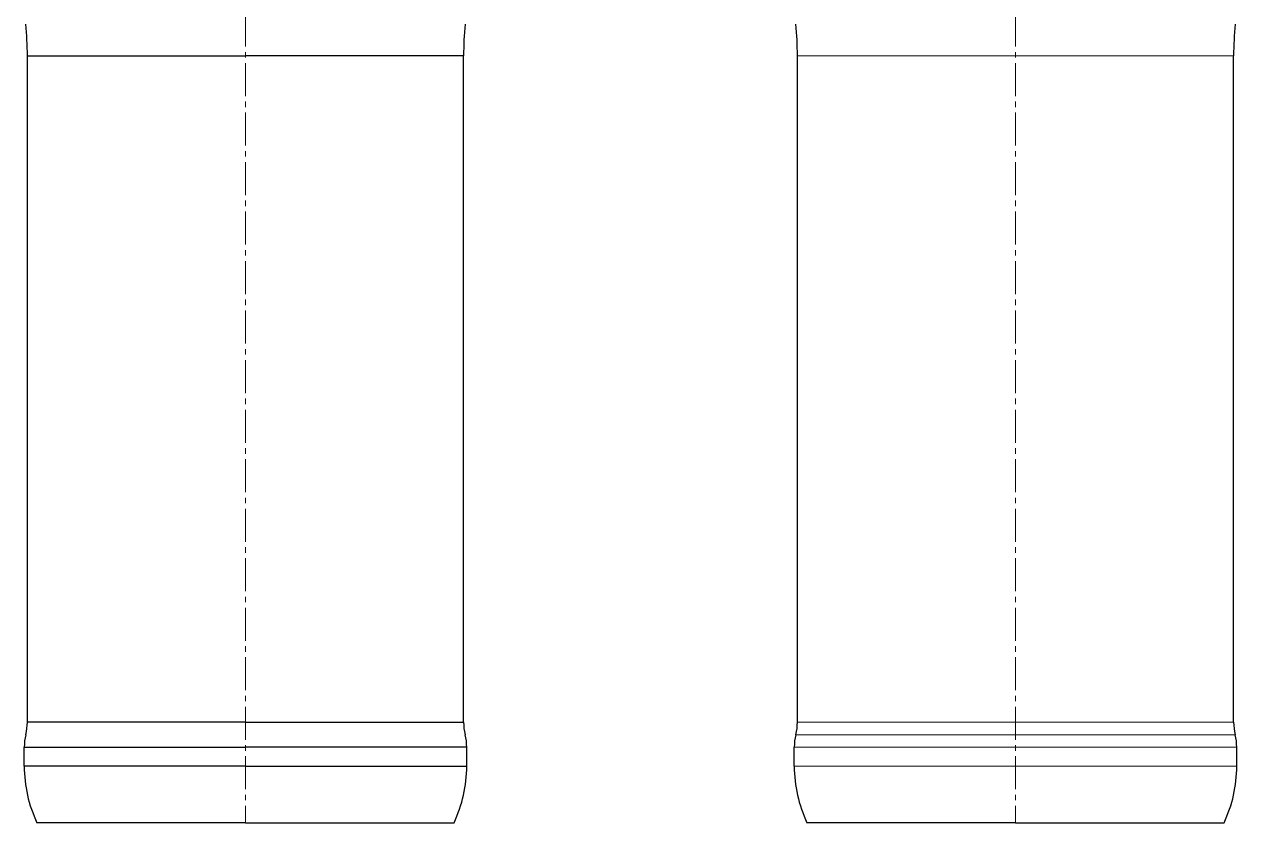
# Model space of a CAD drawing. Extents: x -235 to 974, y -300 to 522.
# Drawn here: x 553.9 to 746.8, y 6.2 to 133.2 of the extents above; entities that cross this region are included whole.
import ezdxf

# ---------------------------------------------------------------- set-up
doc = ezdxf.new("R2010")
doc.units = 0
doc.header["$LTSCALE"] = 7
doc.header["$MEASUREMENT"] = 0
doc.linetypes.add('CENTER2', pattern=[1.125, 0.75, -0.125, 0.125, -0.125])
for name, color, linetype, lineweight in [('1', 1, 'CENTER2', 15), ('3', 3, 'CONTINUOUS', 30), ('8', 251, 'CONTINUOUS', 15)]:
    doc.layers.add(name, color=color, linetype=linetype, lineweight=lineweight)

msp = doc.modelspace()

# ---------------------------------------------------------------- linework, layer by layer
at = {"layer": '1'}
for p, q in [((589.0917, 229.3695), (589.0917, 6.1695)), ((711.6052, 229.3695), (711.6052, 6.1695))]:
    msp.add_line(p, q, dxfattribs=at)
at = {"layer": '3'}
for p, q in [((554.3917, 22.1695), (554.3917, 128.1695)), ((554.3917, 128.1695), (589.0917, 128.1695)), ((623.7917, 128.1695), (589.0917, 128.1695)), ((623.7917, 22.1695), (623.7917, 128.1695)), ((676.9052, 22.1695), (676.9052, 128.1695)), ((746.3052, 22.1695), (746.3052, 128.1695)), ((589.0917, 22.1695), (554.3917, 22.1695)), ((589.0917, 22.1695), (623.7917, 22.1695)), ((553.8917, 15.1695), (553.8917, 18.1695)), ((553.8917, 18.1695), (589.0917, 18.1695)), ((624.2917, 18.1695), (589.0917, 18.1695)), ((624.2917, 15.1695), (624.2917, 18.1695)), ((676.4052, 15.1695), (676.4052, 18.1695)), ((746.8052, 15.1695), (746.8052, 18.1695)), ((589.0917, 15.1695), (553.8917, 15.1695)), ((589.0917, 15.1695), (624.2917, 15.1695)), ((589.0917, 6.1695), (555.9167, 6.1695)), ((589.0917, 6.1695), (622.2667, 6.1695)), ((711.6052, 6.1695), (678.4302, 6.1695)), ((711.6052, 6.1695), (744.7802, 6.1695))]:
    msp.add_line(p, q, dxfattribs=at)
for centre, radius, start, end in [((504.2667, 128.1695), 50.125, 0, 5.72481), ((673.9167, 128.1695), 50.125, 174.27519, 180), ((626.7802, 128.1695), 50.125, 0, 5.72481), ((796.4302, 128.1695), 50.125, 174.27519, 180), ((546.2667, 22.1695), 8.125, 345.749967, 0), ((631.9167, 22.1695), 8.125, 180, 194.250033), ((668.7802, 22.1695), 8.125, 345.749967, 0), ((754.4302, 22.1695), 8.125, 180, 194.250033), ((562.0167, 18.1695), 8.125, 165.749967, 180), ((616.1667, 18.1695), 8.125, 0, 14.250033), ((684.5302, 18.1695), 8.125, 165.749967, 180), ((738.6802, 18.1695), 8.125, 0, 14.250033), ((574.9042, 15.1695), 21.0125, 180, 205.360767), ((603.2792, 15.1695), 21.0125, 334.639233, 0), ((697.4177, 15.1695), 21.0125, 180, 205.360767), ((725.7927, 15.1695), 21.0125, 334.639233, 0)]:
    msp.add_arc(centre, radius, start, end, dxfattribs=at)
at = {"layer": '8', "lineweight": 13}
for p, q in [((746.3052, 128.1695), (676.9052, 128.1695)), ((746.3052, 22.1695), (676.9052, 22.1695)), ((746.5552, 20.1695), (676.6552, 20.1695)), ((746.8052, 18.1695), (676.4052, 18.1695)), ((746.8052, 15.1695), (676.4052, 15.1695))]:
    msp.add_line(p, q, dxfattribs=at)

doc.saveas('drawing.dxf')
